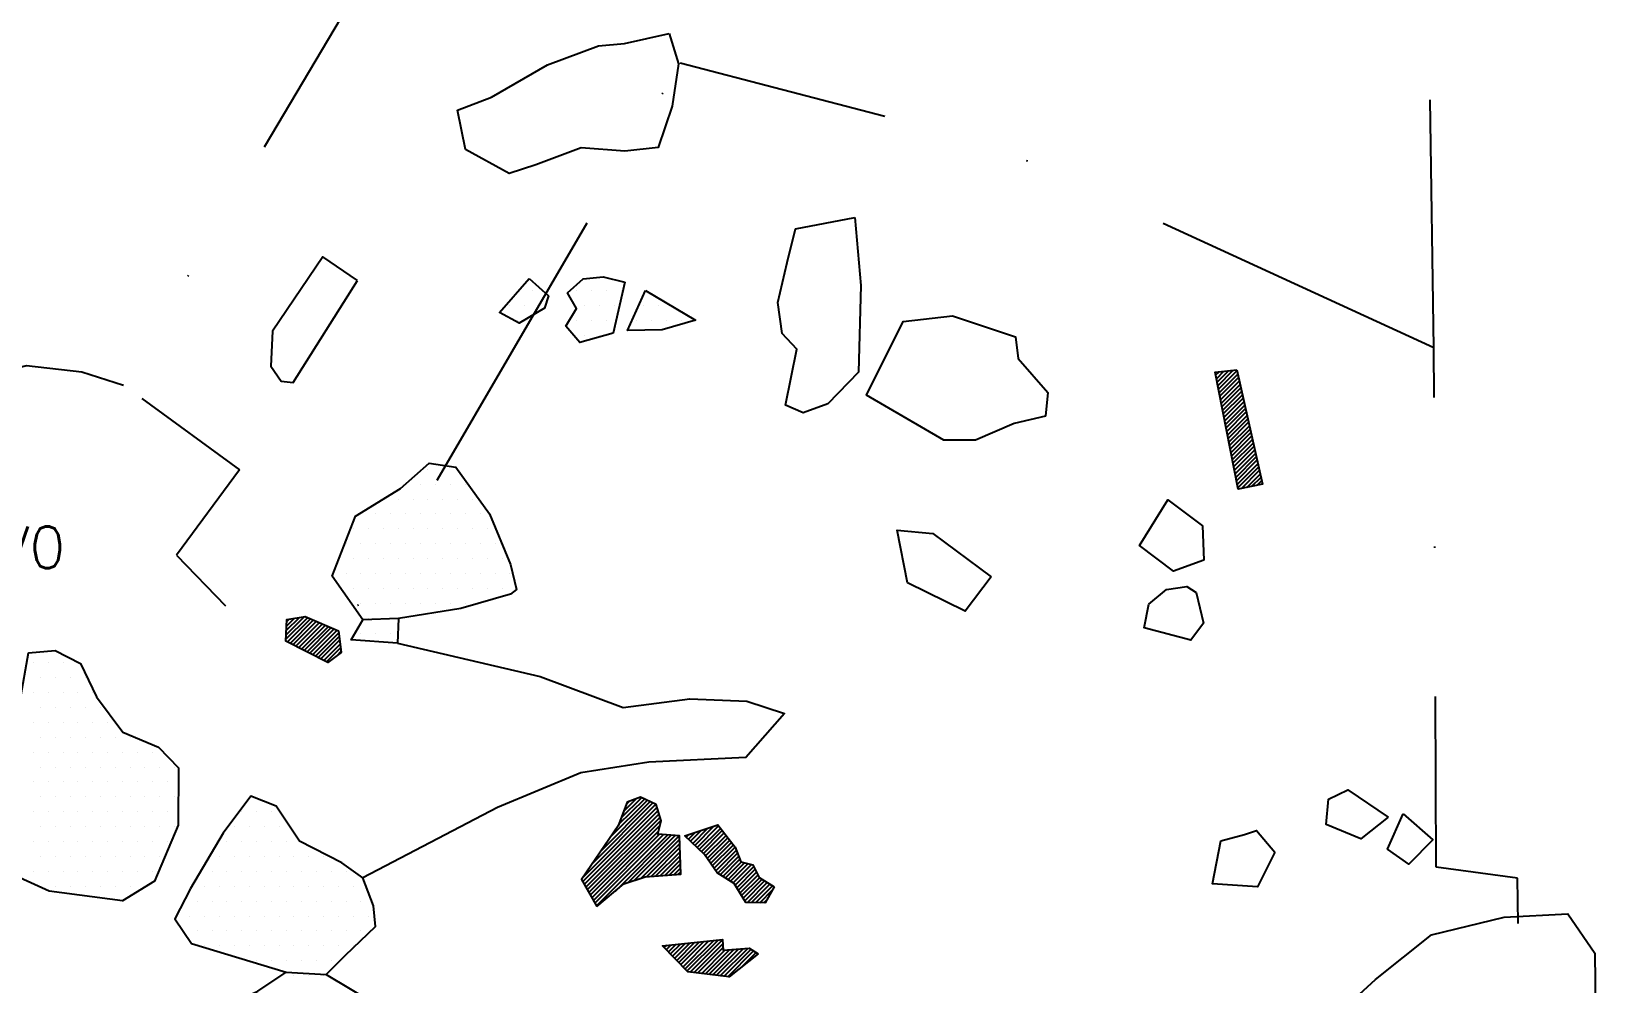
# Model space of a CAD drawing. Header units: metres. Extents: x -899 to -510, y -1454 to -1011.
# Drawn here: x -642 to -510.8, y -1385.7 to -1305.7 of the extents above; entities that cross this region are included whole.
import ezdxf

# ---------------------------------------------------------------- set-up
doc = ezdxf.new("R2010")
doc.units = ezdxf.units.M
doc.header["$LTSCALE"] = 25
doc.header["$MEASUREMENT"] = 0
doc.linetypes.add('STRICHPUNKTX2', pattern=[2, 1, -0.5, 0, -0.5])
doc.layers.get('0').update_dxf_attribs({"linetype": 'CONTINUOUS'})
for name, color, linetype in [('BEFUND', 1, 'CONTINUOUS'), ('BEFUNDSCHRAFF', 1, 'CONTINUOUS'), ('GRABUNGSGRENZE', 3, 'STRICHPUNKTX2'), ('KNOCHEN', 2, 'CONTINUOUS'), ('KNOCHENSCHRAFF', 2, 'CONTINUOUS'), ('STEINE', 4, 'CONTINUOUS'), ('STEINESCHRAFF', 4, 'CONTINUOUS')]:
    doc.layers.add(name, color=color, linetype=linetype)
doc.styles.get("Standard").update_dxf_attribs({"font": 'txt.shx'})

# ---------------------------------------------------------------- blocks, each defined once
blk = doc.blocks.new('*X5')
at = {"color": 0}
for p, q in [((-641.875, -1358.75), (-641.875, -1358.75)), ((-640.625, -1358.75), (-640.625, -1358.75)), ((-639.375, -1358.75), (-639.375, -1358.75)), ((-638.125, -1358.75), (-638.125, -1358.75)), ((-641.25, -1360), (-641.25, -1360)), ((-640, -1360), (-640, -1360)), ((-638.75, -1360), (-638.75, -1360)), ((-637.5, -1360), (-637.5, -1360)), ((-641.875, -1361.25), (-641.875, -1361.25)), ((-640.625, -1361.25), (-640.625, -1361.25)), ((-639.375, -1361.25), (-639.375, -1361.25)), ((-638.125, -1361.25), (-638.125, -1361.25)), ((-636.875, -1361.25), (-636.875, -1361.25)), ((-641.25, -1362.5), (-641.25, -1362.5)), ((-640, -1362.5), (-640, -1362.5)), ((-638.75, -1362.5), (-638.75, -1362.5)), ((-637.5, -1362.5), (-637.5, -1362.5)), ((-636.25, -1362.5), (-636.25, -1362.5)), ((-641.875, -1363.75), (-641.875, -1363.75)), ((-640.625, -1363.75), (-640.625, -1363.75)), ((-639.375, -1363.75), (-639.375, -1363.75)), ((-638.125, -1363.75), (-638.125, -1363.75)), ((-636.875, -1363.75), (-636.875, -1363.75)), ((-635.625, -1363.75), (-635.625, -1363.75)), ((-641.25, -1365), (-641.25, -1365)), ((-640, -1365), (-640, -1365)), ((-638.75, -1365), (-638.75, -1365)), ((-637.5, -1365), (-637.5, -1365)), ((-636.25, -1365), (-636.25, -1365)), ((-635, -1365), (-635, -1365)), ((-633.75, -1365), (-633.75, -1365)), ((-641.875, -1366.25), (-641.875, -1366.25)), ((-640.625, -1366.25), (-640.625, -1366.25)), ((-639.375, -1366.25), (-639.375, -1366.25)), ((-638.125, -1366.25), (-638.125, -1366.25)), ((-636.875, -1366.25), (-636.875, -1366.25)), ((-635.625, -1366.25), (-635.625, -1366.25)), ((-634.375, -1366.25), (-634.375, -1366.25)), ((-633.125, -1366.25), (-633.125, -1366.25)), ((-631.875, -1366.25), (-631.875, -1366.25)), ((-641.25, -1367.5), (-641.25, -1367.5)), ((-640, -1367.5), (-640, -1367.5)), ((-638.75, -1367.5), (-638.75, -1367.5)), ((-637.5, -1367.5), (-637.5, -1367.5)), ((-636.25, -1367.5), (-636.25, -1367.5)), ((-635, -1367.5), (-635, -1367.5)), ((-633.75, -1367.5), (-633.75, -1367.5)), ((-632.5, -1367.5), (-632.5, -1367.5)), ((-631.25, -1367.5), (-631.25, -1367.5)), ((-630, -1367.5), (-630, -1367.5)), ((-641.875, -1368.75), (-641.875, -1368.75)), ((-640.625, -1368.75), (-640.625, -1368.75)), ((-639.375, -1368.75), (-639.375, -1368.75)), ((-638.125, -1368.75), (-638.125, -1368.75)), ((-636.875, -1368.75), (-636.875, -1368.75)), ((-635.625, -1368.75), (-635.625, -1368.75)), ((-634.375, -1368.75), (-634.375, -1368.75)), ((-633.125, -1368.75), (-633.125, -1368.75)), ((-631.875, -1368.75), (-631.875, -1368.75)), ((-630.625, -1368.75), (-630.625, -1368.75)), ((-641.25, -1370), (-641.25, -1370)), ((-640, -1370), (-640, -1370)), ((-638.75, -1370), (-638.75, -1370)), ((-637.5, -1370), (-637.5, -1370)), ((-636.25, -1370), (-636.25, -1370)), ((-635, -1370), (-635, -1370)), ((-633.75, -1370), (-633.75, -1370)), ((-632.5, -1370), (-632.5, -1370)), ((-631.25, -1370), (-631.25, -1370)), ((-630, -1370), (-630, -1370)), ((-641.875, -1371.25), (-641.875, -1371.25)), ((-640.625, -1371.25), (-640.625, -1371.25)), ((-639.375, -1371.25), (-639.375, -1371.25)), ((-638.125, -1371.25), (-638.125, -1371.25)), ((-636.875, -1371.25), (-636.875, -1371.25)), ((-635.625, -1371.25), (-635.625, -1371.25)), ((-634.375, -1371.25), (-634.375, -1371.25)), ((-633.125, -1371.25), (-633.125, -1371.25)), ((-631.875, -1371.25), (-631.875, -1371.25)), ((-630.625, -1371.25), (-630.625, -1371.25)), ((-641.25, -1372.5), (-641.25, -1372.5)), ((-640, -1372.5), (-640, -1372.5)), ((-638.75, -1372.5), (-638.75, -1372.5)), ((-637.5, -1372.5), (-637.5, -1372.5)), ((-636.25, -1372.5), (-636.25, -1372.5)), ((-635, -1372.5), (-635, -1372.5)), ((-633.75, -1372.5), (-633.75, -1372.5)), ((-632.5, -1372.5), (-632.5, -1372.5)), ((-631.25, -1372.5), (-631.25, -1372.5)), ((-630, -1372.5), (-630, -1372.5)), ((-641.875, -1373.75), (-641.875, -1373.75)), ((-640.625, -1373.75), (-640.625, -1373.75)), ((-639.375, -1373.75), (-639.375, -1373.75)), ((-638.125, -1373.75), (-638.125, -1373.75)), ((-636.875, -1373.75), (-636.875, -1373.75)), ((-635.625, -1373.75), (-635.625, -1373.75)), ((-634.375, -1373.75), (-634.375, -1373.75)), ((-633.125, -1373.75), (-633.125, -1373.75)), ((-631.875, -1373.75), (-631.875, -1373.75)), ((-630.625, -1373.75), (-630.625, -1373.75)), ((-641.25, -1375), (-641.25, -1375)), ((-640, -1375), (-640, -1375)), ((-638.75, -1375), (-638.75, -1375)), ((-637.5, -1375), (-637.5, -1375)), ((-636.25, -1375), (-636.25, -1375)), ((-635, -1375), (-635, -1375)), ((-633.75, -1375), (-633.75, -1375)), ((-632.5, -1375), (-632.5, -1375)), ((-631.25, -1375), (-631.25, -1375)), ((-641.875, -1376.25), (-641.875, -1376.25)), ((-640.625, -1376.25), (-640.625, -1376.25)), ((-639.375, -1376.25), (-639.375, -1376.25)), ((-638.125, -1376.25), (-638.125, -1376.25)), ((-636.875, -1376.25), (-636.875, -1376.25)), ((-635.625, -1376.25), (-635.625, -1376.25)), ((-634.375, -1376.25), (-634.375, -1376.25)), ((-633.125, -1376.25), (-633.125, -1376.25)), ((-631.875, -1376.25), (-631.875, -1376.25)), ((-641.25, -1377.5), (-641.25, -1377.5)), ((-640, -1377.5), (-640, -1377.5)), ((-638.75, -1377.5), (-638.75, -1377.5)), ((-637.5, -1377.5), (-637.5, -1377.5)), ((-636.25, -1377.5), (-636.25, -1377.5)), ((-635, -1377.5), (-635, -1377.5)), ((-633.75, -1377.5), (-633.75, -1377.5)), ((-632.5, -1377.5), (-632.5, -1377.5))]:
    blk.add_line(p, q, dxfattribs=at)
blk = doc.blocks.new('*X7')
at = {"color": 0}
for p, q in [((-542.65, -1334.61), (-542.36, -1334.32)), ((-542.59, -1334.9), (-541.97, -1334.28)), ((-542.53, -1335.2), (-541.57, -1334.23)), ((-542.47, -1335.49), (-541.17, -1334.19)), ((-542.41, -1335.79), (-540.85, -1334.22)), ((-542.36, -1336.08), (-540.78, -1334.51)), ((-542.3, -1336.38), (-540.72, -1334.8)), ((-542.24, -1336.67), (-540.66, -1335.09)), ((-542.18, -1336.97), (-540.59, -1335.38)), ((-542.12, -1337.27), (-540.53, -1335.67)), ((-542.07, -1337.56), (-540.46, -1335.96)), ((-542.01, -1337.86), (-540.4, -1336.25)), ((-541.95, -1338.15), (-540.33, -1336.54)), ((-541.89, -1338.45), (-540.27, -1336.83)), ((-541.83, -1338.74), (-540.21, -1337.12)), ((-541.78, -1339.04), (-540.14, -1337.4)), ((-541.72, -1339.33), (-540.08, -1337.69)), ((-541.66, -1339.63), (-540.01, -1337.98)), ((-541.6, -1339.93), (-539.95, -1338.27)), ((-541.54, -1340.22), (-539.89, -1338.56)), ((-541.49, -1340.52), (-539.82, -1338.85)), ((-541.43, -1340.81), (-539.76, -1339.14)), ((-541.37, -1341.11), (-539.69, -1339.43)), ((-541.31, -1341.4), (-539.63, -1339.72)), ((-541.25, -1341.7), (-539.56, -1340.01)), ((-541.2, -1341.99), (-539.5, -1340.3)), ((-541.14, -1342.29), (-539.44, -1340.59)), ((-541.08, -1342.58), (-539.37, -1340.88)), ((-541.02, -1342.88), (-539.31, -1341.17)), ((-540.96, -1343.18), (-539.24, -1341.46)), ((-540.91, -1343.47), (-539.18, -1341.75)), ((-540.85, -1343.77), (-539.12, -1342.04)), ((-540.79, -1344.06), (-539.05, -1342.33)), ((-540.49, -1344.11), (-538.99, -1342.61)), ((-540.04, -1344.02), (-538.92, -1342.9)), ((-539.6, -1343.93), (-538.86, -1343.19)), ((-539.15, -1343.84), (-538.8, -1343.48)), ((-620.65, -1356.4), (-619.11, -1354.86)), ((-620.67, -1356.77), (-618.84, -1354.94)), ((-620.63, -1356.02), (-619.54, -1354.93)), ((-620.61, -1355.65), (-619.96, -1355)), ((-620.6, -1355.28), (-620.39, -1355.08)), ((-620.55, -1357), (-618.6, -1355.05)), ((-620.32, -1357.12), (-618.35, -1355.15)), ((-620.08, -1357.24), (-618.1, -1355.26)), ((-619.85, -1357.36), (-617.86, -1355.37)), ((-619.61, -1357.48), (-617.61, -1355.47)), ((-619.38, -1357.59), (-617.36, -1355.58)), ((-619.14, -1357.71), (-617.11, -1355.69)), ((-618.9, -1357.83), (-616.87, -1355.79)), ((-618.67, -1357.95), (-616.62, -1355.9)), ((-618.43, -1358.07), (-616.37, -1356.01)), ((-618.2, -1358.19), (-616.24, -1356.23)), ((-617.96, -1358.3), (-616.2, -1356.54)), ((-617.73, -1358.42), (-616.17, -1356.86)), ((-617.49, -1358.54), (-616.13, -1357.18)), ((-617.26, -1358.66), (-616.09, -1357.49)), ((-616.36, -1358.12), (-616.06, -1357.81)), ((-595.74, -1376.74), (-589.62, -1370.62)), ((-594.97, -1375.62), (-589.87, -1370.51)), ((-594.19, -1374.49), (-590.11, -1370.4)), ((-593.42, -1373.36), (-590.35, -1370.29)), ((-592.75, -1372.33), (-590.59, -1370.18)), ((-592.53, -1371.76), (-590.84, -1370.07)), ((-592.31, -1371.19), (-591.3, -1370.18)), ((-592.1, -1370.62), (-591.86, -1370.38)), ((-595.76, -1377.11), (-589.52, -1370.87)), ((-595.63, -1377.34), (-589.44, -1371.14)), ((-595.51, -1377.57), (-589.35, -1371.41)), ((-595.38, -1377.79), (-589.27, -1371.69)), ((-595.25, -1378.02), (-589.19, -1371.96)), ((-595.13, -1378.25), (-589.28, -1372.4)), ((-595, -1378.47), (-589.41, -1372.88)), ((-594.87, -1378.7), (-589.32, -1373.14)), ((-594.74, -1378.93), (-588.99, -1373.17)), ((-594.62, -1379.15), (-588.66, -1373.2)), ((-593.02, -1377.91), (-588.33, -1373.22)), ((-591.95, -1377.19), (-588, -1373.25)), ((-591.41, -1377), (-587.68, -1373.27)), ((-587.08, -1373.38), (-586.86, -1373.16)), ((-586.9, -1373.55), (-586.33, -1372.98)), ((-586.71, -1373.72), (-585.79, -1372.8)), ((-586.53, -1373.9), (-585.26, -1372.62)), ((-586.35, -1374.07), (-584.72, -1372.44)), ((-586.17, -1374.24), (-584.37, -1372.44)), ((-585.99, -1374.42), (-584.21, -1372.64)), ((-585.81, -1374.59), (-584.06, -1372.83)), ((-585.63, -1374.76), (-583.9, -1373.03)), ((-585.47, -1374.96), (-583.74, -1373.23)), ((-590.86, -1376.81), (-587.63, -1373.58)), ((-590.38, -1376.69), (-587.62, -1373.92)), ((-590, -1376.66), (-587.61, -1374.26)), ((-589.62, -1376.63), (-587.59, -1374.6)), ((-585.32, -1375.16), (-583.59, -1373.43)), ((-585.18, -1375.37), (-583.43, -1373.62)), ((-585.03, -1375.58), (-583.28, -1373.82)), ((-584.89, -1375.78), (-583.12, -1374.02)), ((-584.74, -1375.99), (-582.96, -1374.22)), ((-584.59, -1376.2), (-582.86, -1374.47)), ((-589.24, -1376.6), (-587.58, -1374.95)), ((-588.86, -1376.58), (-587.57, -1375.29)), ((-588.48, -1376.55), (-587.56, -1375.63)), ((-584.43, -1376.39), (-582.77, -1374.73)), ((-584.22, -1376.53), (-582.67, -1374.98)), ((-584, -1376.67), (-582.57, -1375.24)), ((-583.78, -1376.8), (-582.43, -1375.45)), ((-583.57, -1376.94), (-582.15, -1375.52)), ((-583.35, -1377.08), (-581.87, -1375.59)), ((-583.14, -1377.22), (-581.58, -1375.66)), ((-582.97, -1377.4), (-581.4, -1375.84)), ((-588.1, -1376.52), (-587.55, -1375.97)), ((-587.72, -1376.49), (-587.53, -1376.31)), ((-582.83, -1377.62), (-581.29, -1376.08)), ((-582.7, -1377.84), (-581.17, -1376.32)), ((-582.56, -1378.06), (-581.06, -1376.56)), ((-582.43, -1378.28), (-580.93, -1376.78)), ((-582.29, -1378.49), (-580.71, -1376.91)), ((-582.16, -1378.71), (-580.5, -1377.05)), ((-581.94, -1378.85), (-580.28, -1377.19)), ((-581.6, -1378.86), (-580.06, -1377.33)), ((-581.25, -1378.87), (-579.85, -1377.46)), ((-580.91, -1378.88), (-579.81, -1377.78)), ((-580.56, -1378.89), (-580.28, -1378.61)), ((-588.92, -1382.65), (-588.72, -1382.45)), ((-588.75, -1382.83), (-588.33, -1382.41)), ((-588.57, -1383), (-587.93, -1382.37)), ((-588.39, -1383.18), (-587.54, -1382.33)), ((-588.22, -1383.36), (-587.14, -1382.29)), ((-588.04, -1383.54), (-586.75, -1382.24)), ((-587.87, -1383.72), (-586.35, -1382.2)), ((-587.69, -1383.89), (-585.96, -1382.16)), ((-587.52, -1384.07), (-585.56, -1382.12)), ((-587.34, -1384.25), (-585.17, -1382.08)), ((-587.17, -1384.43), (-584.77, -1382.04)), ((-586.99, -1384.61), (-584.38, -1381.99)), ((-586.72, -1384.69), (-584.04, -1382.01)), ((-586.41, -1384.73), (-584.02, -1382.34)), ((-586.1, -1384.77), (-584, -1382.68)), ((-585.78, -1384.81), (-583.83, -1382.86)), ((-585.47, -1384.85), (-583.45, -1382.83)), ((-585.16, -1384.89), (-583.07, -1382.81)), ((-584.84, -1384.93), (-582.69, -1382.78)), ((-584.53, -1384.97), (-582.3, -1382.75)), ((-584.22, -1385.01), (-581.92, -1382.72)), ((-583.9, -1385.05), (-581.65, -1382.8)), ((-583.59, -1385.09), (-581.43, -1382.93)), ((-582.38, -1384.24), (-581.21, -1383.07))]:
    blk.add_line(p, q, dxfattribs=at)
blk = doc.blocks.new('*X8')
at = {"color": 0}
for p, q in [((-600, -1327.5), (-600, -1327.5)), ((-596.25, -1327.5), (-596.25, -1327.5)), ((-595, -1327.5), (-595, -1327.5)), ((-593.75, -1327.5), (-593.75, -1327.5)), ((-592.5, -1327.5), (-592.5, -1327.5)), ((-601.875, -1328.75), (-601.875, -1328.75)), ((-600.625, -1328.75), (-600.625, -1328.75)), ((-599.375, -1328.75), (-599.375, -1328.75)), ((-595.625, -1328.75), (-595.625, -1328.75)), ((-594.375, -1328.75), (-594.375, -1328.75)), ((-593.125, -1328.75), (-593.125, -1328.75)), ((-590.625, -1328.75), (-590.625, -1328.75)), ((-589.375, -1328.75), (-589.375, -1328.75)), ((-601.25, -1330), (-601.25, -1330)), ((-596.25, -1330), (-596.25, -1330)), ((-595.625, -1331.25), (-595.625, -1331.25)), ((-595, -1330), (-595, -1330)), ((-594.375, -1331.25), (-594.375, -1331.25)), ((-593.75, -1330), (-593.75, -1330)), ((-591.25, -1330), (-591.25, -1330)), ((-590, -1330), (-590, -1330)), ((-588.75, -1330), (-588.75, -1330)), ((-587.5, -1330), (-587.5, -1330)), ((-608.75, -1342.5), (-608.75, -1342.5)), ((-607.5, -1342.5), (-607.5, -1342.5)), ((-610.625, -1343.75), (-610.625, -1343.75)), ((-609.375, -1343.75), (-609.375, -1343.75)), ((-608.125, -1343.75), (-608.125, -1343.75)), ((-606.875, -1343.75), (-606.875, -1343.75)), ((-605.625, -1343.75), (-605.625, -1343.75)), ((-611.25, -1345), (-611.25, -1345)), ((-610, -1345), (-610, -1345)), ((-608.75, -1345), (-608.75, -1345)), ((-607.5, -1345), (-607.5, -1345)), ((-606.25, -1345), (-606.25, -1345)), ((-605, -1345), (-605, -1345)), ((-614.375, -1346.25), (-614.375, -1346.25)), ((-613.125, -1346.25), (-613.125, -1346.25)), ((-611.875, -1346.25), (-611.875, -1346.25)), ((-610.625, -1346.25), (-610.625, -1346.25)), ((-609.375, -1346.25), (-609.375, -1346.25)), ((-608.125, -1346.25), (-608.125, -1346.25)), ((-606.875, -1346.25), (-606.875, -1346.25)), ((-605.625, -1346.25), (-605.625, -1346.25)), ((-604.375, -1346.25), (-604.375, -1346.25)), ((-615, -1347.5), (-615, -1347.5)), ((-613.75, -1347.5), (-613.75, -1347.5)), ((-612.5, -1347.5), (-612.5, -1347.5)), ((-611.25, -1347.5), (-611.25, -1347.5)), ((-610, -1347.5), (-610, -1347.5)), ((-608.75, -1347.5), (-608.75, -1347.5)), ((-607.5, -1347.5), (-607.5, -1347.5)), ((-606.25, -1347.5), (-606.25, -1347.5)), ((-605, -1347.5), (-605, -1347.5)), ((-603.75, -1347.5), (-603.75, -1347.5)), ((-615.625, -1348.75), (-615.625, -1348.75)), ((-614.375, -1348.75), (-614.375, -1348.75)), ((-613.125, -1348.75), (-613.125, -1348.75)), ((-611.875, -1348.75), (-611.875, -1348.75)), ((-610.625, -1348.75), (-610.625, -1348.75)), ((-609.375, -1348.75), (-609.375, -1348.75)), ((-608.125, -1348.75), (-608.125, -1348.75)), ((-606.875, -1348.75), (-606.875, -1348.75)), ((-605.625, -1348.75), (-605.625, -1348.75)), ((-604.375, -1348.75), (-604.375, -1348.75)), ((-603.125, -1348.75), (-603.125, -1348.75)), ((-615, -1350), (-615, -1350)), ((-613.75, -1350), (-613.75, -1350)), ((-612.5, -1350), (-612.5, -1350)), ((-611.25, -1350), (-611.25, -1350)), ((-610, -1350), (-610, -1350)), ((-608.75, -1350), (-608.75, -1350)), ((-607.5, -1350), (-607.5, -1350)), ((-606.25, -1350), (-606.25, -1350)), ((-605, -1350), (-605, -1350)), ((-603.75, -1350), (-603.75, -1350)), ((-602.5, -1350), (-602.5, -1350)), ((-615.625, -1351.25), (-615.625, -1351.25)), ((-614.375, -1351.25), (-614.375, -1351.25)), ((-613.125, -1351.25), (-613.125, -1351.25)), ((-611.875, -1351.25), (-611.875, -1351.25)), ((-610.625, -1351.25), (-610.625, -1351.25)), ((-609.375, -1351.25), (-609.375, -1351.25)), ((-608.125, -1351.25), (-608.125, -1351.25)), ((-606.875, -1351.25), (-606.875, -1351.25)), ((-605.625, -1351.25), (-605.625, -1351.25)), ((-604.375, -1351.25), (-604.375, -1351.25)), ((-603.125, -1351.25), (-603.125, -1351.25)), ((-601.875, -1351.25), (-601.875, -1351.25)), ((-615, -1352.5), (-615, -1352.5)), ((-613.75, -1352.5), (-613.75, -1352.5)), ((-612.5, -1352.5), (-612.5, -1352.5)), ((-611.25, -1352.5), (-611.25, -1352.5)), ((-610, -1352.5), (-610, -1352.5)), ((-608.75, -1352.5), (-608.75, -1352.5)), ((-607.5, -1352.5), (-607.5, -1352.5)), ((-606.25, -1352.5), (-606.25, -1352.5)), ((-605, -1352.5), (-605, -1352.5)), ((-603.75, -1352.5), (-603.75, -1352.5)), ((-602.5, -1352.5), (-602.5, -1352.5)), ((-614.375, -1353.75), (-614.375, -1353.75)), ((-613.125, -1353.75), (-613.125, -1353.75)), ((-611.875, -1353.75), (-611.875, -1353.75)), ((-610.625, -1353.75), (-610.625, -1353.75)), ((-609.375, -1353.75), (-609.375, -1353.75)), ((-608.125, -1353.75), (-608.125, -1353.75)), ((-606.875, -1353.75), (-606.875, -1353.75)), ((-605.625, -1353.75), (-605.625, -1353.75)), ((-613.75, -1355), (-613.75, -1355)), ((-612.5, -1355), (-612.5, -1355)), ((-611.25, -1355), (-611.25, -1355)), ((-614.375, -1356.25), (-614.375, -1356.25)), ((-613.125, -1356.25), (-613.125, -1356.25)), ((-611.875, -1356.25), (-611.875, -1356.25)), ((-624.375, -1371.25), (-624.375, -1371.25)), ((-623.125, -1371.25), (-623.125, -1371.25)), ((-621.875, -1371.25), (-621.875, -1371.25)), ((-625, -1372.5), (-625, -1372.5)), ((-623.75, -1372.5), (-623.75, -1372.5)), ((-622.5, -1372.5), (-622.5, -1372.5)), ((-621.25, -1372.5), (-621.25, -1372.5)), ((-625.625, -1373.75), (-625.625, -1373.75)), ((-624.375, -1373.75), (-624.375, -1373.75)), ((-623.125, -1373.75), (-623.125, -1373.75)), ((-621.875, -1373.75), (-621.875, -1373.75)), ((-620.625, -1373.75), (-620.625, -1373.75)), ((-626.25, -1375), (-626.25, -1375)), ((-625, -1375), (-625, -1375)), ((-623.75, -1375), (-623.75, -1375)), ((-622.5, -1375), (-622.5, -1375)), ((-621.25, -1375), (-621.25, -1375)), ((-620, -1375), (-620, -1375)), ((-618.75, -1375), (-618.75, -1375)), ((-617.5, -1375), (-617.5, -1375)), ((-626.875, -1376.25), (-626.875, -1376.25)), ((-625.625, -1376.25), (-625.625, -1376.25)), ((-624.375, -1376.25), (-624.375, -1376.25)), ((-623.125, -1376.25), (-623.125, -1376.25)), ((-621.875, -1376.25), (-621.875, -1376.25)), ((-620.625, -1376.25), (-620.625, -1376.25)), ((-619.375, -1376.25), (-619.375, -1376.25)), ((-618.125, -1376.25), (-618.125, -1376.25)), ((-616.875, -1376.25), (-616.875, -1376.25)), ((-615.625, -1376.25), (-615.625, -1376.25)), ((-627.5, -1377.5), (-627.5, -1377.5)), ((-626.25, -1377.5), (-626.25, -1377.5)), ((-625, -1377.5), (-625, -1377.5)), ((-623.75, -1377.5), (-623.75, -1377.5)), ((-622.5, -1377.5), (-622.5, -1377.5)), ((-621.25, -1377.5), (-621.25, -1377.5)), ((-620, -1377.5), (-620, -1377.5)), ((-618.75, -1377.5), (-618.75, -1377.5)), ((-617.5, -1377.5), (-617.5, -1377.5)), ((-616.25, -1377.5), (-616.25, -1377.5)), ((-615, -1377.5), (-615, -1377.5)), ((-628.125, -1378.75), (-628.125, -1378.75)), ((-626.875, -1378.75), (-626.875, -1378.75)), ((-625.625, -1378.75), (-625.625, -1378.75)), ((-624.375, -1378.75), (-624.375, -1378.75)), ((-623.125, -1378.75), (-623.125, -1378.75)), ((-621.875, -1378.75), (-621.875, -1378.75)), ((-620.625, -1378.75), (-620.625, -1378.75)), ((-619.375, -1378.75), (-619.375, -1378.75)), ((-618.125, -1378.75), (-618.125, -1378.75)), ((-616.875, -1378.75), (-616.875, -1378.75)), ((-615.625, -1378.75), (-615.625, -1378.75)), ((-614.375, -1378.75), (-614.375, -1378.75)), ((-628.75, -1380), (-628.75, -1380)), ((-627.5, -1380), (-627.5, -1380)), ((-626.25, -1380), (-626.25, -1380)), ((-625, -1380), (-625, -1380)), ((-623.75, -1380), (-623.75, -1380)), ((-622.5, -1380), (-622.5, -1380)), ((-621.25, -1380), (-621.25, -1380)), ((-620, -1380), (-620, -1380)), ((-618.75, -1380), (-618.75, -1380)), ((-617.5, -1380), (-617.5, -1380)), ((-616.25, -1380), (-616.25, -1380)), ((-615, -1380), (-615, -1380)), ((-613.75, -1380), (-613.75, -1380)), ((-628.125, -1381.25), (-628.125, -1381.25)), ((-626.875, -1381.25), (-626.875, -1381.25)), ((-625.625, -1381.25), (-625.625, -1381.25)), ((-624.375, -1381.25), (-624.375, -1381.25)), ((-623.125, -1381.25), (-623.125, -1381.25)), ((-621.875, -1381.25), (-621.875, -1381.25)), ((-620.625, -1381.25), (-620.625, -1381.25)), ((-619.375, -1381.25), (-619.375, -1381.25)), ((-618.125, -1381.25), (-618.125, -1381.25)), ((-616.875, -1381.25), (-616.875, -1381.25)), ((-615.625, -1381.25), (-615.625, -1381.25)), ((-614.375, -1381.25), (-614.375, -1381.25)), ((-627.5, -1382.5), (-627.5, -1382.5)), ((-626.25, -1382.5), (-626.25, -1382.5)), ((-625, -1382.5), (-625, -1382.5)), ((-623.75, -1382.5), (-623.75, -1382.5)), ((-623.125, -1383.75), (-623.125, -1383.75)), ((-622.5, -1382.5), (-622.5, -1382.5)), ((-621.875, -1383.75), (-621.875, -1383.75)), ((-621.25, -1382.5), (-621.25, -1382.5)), ((-620.625, -1383.75), (-620.625, -1383.75)), ((-620, -1382.5), (-620, -1382.5)), ((-619.375, -1383.75), (-619.375, -1383.75)), ((-618.75, -1382.5), (-618.75, -1382.5)), ((-618.125, -1383.75), (-618.125, -1383.75)), ((-617.5, -1382.5), (-617.5, -1382.5)), ((-616.875, -1383.75), (-616.875, -1383.75)), ((-616.25, -1382.5), (-616.25, -1382.5)), ((-615, -1382.5), (-615, -1382.5)), ((-620, -1385), (-620, -1385)), ((-618.75, -1385), (-618.75, -1385)), ((-617.5, -1385), (-617.5, -1385))]:
    blk.add_line(p, q, dxfattribs=at)

msp = doc.modelspace()

# ---------------------------------------------------------------- linework, layer by layer
at = {"layer": 'BEFUND'}
for points in [[(-684.77, -1323.91), (-678.86, -1326.49), (-673.81, -1331.06), (-670.39, -1334.72), (-663.51, -1336.48), (-659.24, -1336.78), (-653.59, -1336.35), (-647.99, -1335.22), (-642.44, -1333.78), (-637.81, -1334.33), (-634.3, -1335.44)], [(-611.32, -1357.1), (-599.35, -1359.9), (-592.37, -1362.51), (-586.78, -1361.77), (-582, -1361.96), (-578.84, -1363.01), (-582.08, -1366.69), (-590.21, -1367.08), (-595.91, -1367.97), (-602.91, -1370.9), (-614.23, -1376.8)]]:
    msp.add_lwpolyline(points, dxfattribs=at)
at = {"layer": 'GRABUNGSGRENZE', "flags": 128}
for points in [[(-517.26, -1380.64), (-517.32, -1376.83), (-524.14, -1375.89), (-524.34, -1332.3), (-525.86, -1231.43)], [(-609.77, -1293.96), (-634.3, -1335.44), (-624.56, -1342.56), (-629.87, -1349.71), (-624.71, -1355.03), (-620.73, -1356.74), (-613.88, -1353.55), (-587.58, -1308.41), (-557.06, -1249.73), (-563.25, -1242.58), (-595.34, -1301.02)], [(-524.34, -1332.3), (-561.55, -1315.22), (-587.58, -1308.41)]]:
    msp.add_lwpolyline(points, dxfattribs=at)
at = {"layer": 'KNOCHEN'}
for points in [[(-540.86, -1334.15), (-538.73, -1343.76), (-540.77, -1344.17), (-542.69, -1334.36), (-540.86, -1334.15)], [(-616.26, -1356.06), (-616.05, -1357.89), (-617.16, -1358.71), (-620.68, -1356.94), (-620.59, -1355.11), (-619.06, -1354.85), (-616.26, -1356.06)], [(-594.59, -1379.21), (-592.31, -1377.31), (-590.53, -1376.7), (-587.53, -1376.48), (-587.64, -1373.28), (-589.47, -1373.13), (-589.17, -1372.01), (-589.59, -1370.64), (-590.91, -1370.03), (-592.03, -1370.45), (-592.78, -1372.43), (-595.87, -1376.92), (-594.59, -1379.21)], [(-579.69, -1377.56), (-580.45, -1378.89), (-582.07, -1378.85), (-583.05, -1377.27), (-584.48, -1376.36), (-585.55, -1374.84), (-587.19, -1373.27), (-584.44, -1372.35), (-582.96, -1374.22), (-582.5, -1375.44), (-581.48, -1375.69), (-580.96, -1376.76), (-579.69, -1377.56)], [(-581.04, -1383.17), (-583.47, -1385.11), (-586.93, -1384.67), (-589.08, -1382.49), (-584.04, -1381.96), (-583.99, -1382.87), (-581.8, -1382.71), (-581.04, -1383.17)]]:
    msp.add_lwpolyline(points, dxfattribs=at)
at = {"layer": 'STEINE'}
for points in [[(-588.5, -1305.93), (-587.73, -1308.47), (-588.27, -1312.03), (-589.43, -1315.49), (-592.22, -1315.81), (-595.89, -1315.52), (-599.7, -1316.96), (-601.93, -1317.69), (-605.6, -1315.67), (-606.28, -1312.36), (-603.43, -1311.28), (-598.72, -1308.57), (-594.45, -1306.97), (-592.26, -1306.76), (-588.5, -1305.93)], [(-572.92, -1321.37), (-572.43, -1327.07), (-572.61, -1334.34), (-575.19, -1337), (-577.27, -1337.77), (-578.75, -1337.12), (-577.8, -1332.43), (-579.03, -1331.12), (-579.4, -1328.52), (-578.6, -1325.16), (-577.9, -1322.31), (-572.92, -1321.37)], [(-614.66, -1326.65), (-617.57, -1324.67), (-621.81, -1330.9), (-621.95, -1333.85), (-621.08, -1335.12), (-620.06, -1335.22), (-614.66, -1326.65)], [(-600.26, -1326.48), (-598.63, -1327.95), (-598.98, -1328.97), (-601.11, -1330.25), (-602.74, -1329.34), (-600.26, -1326.48)], [(-592.22, -1326.8), (-593.22, -1331.08), (-596.02, -1331.85), (-597.19, -1330.48), (-596.28, -1329.01), (-597.05, -1327.69), (-595.74, -1326.51), (-594.06, -1326.35), (-592.22, -1326.8)], [(-590.49, -1327.5), (-586.31, -1329.98), (-589.1, -1330.8), (-592, -1330.87), (-590.49, -1327.5)], [(-556.92, -1338.04), (-559.56, -1338.66), (-562.81, -1340.05), (-565.46, -1340.06), (-571.94, -1336.27), (-568.86, -1330.1), (-564.74, -1329.63), (-559.44, -1331.38), (-559.23, -1333.22), (-556.73, -1336.05), (-556.92, -1338.04)], [(-601.82, -1352.99), (-605.99, -1354.18), (-611.23, -1355.02), (-614.23, -1355.13), (-616.79, -1351.48), (-614.83, -1346.43), (-611.07, -1344.13), (-608.64, -1341.98), (-606.4, -1342.33), (-603.58, -1346.23), (-601.84, -1350.5), (-601.32, -1352.58), (-601.82, -1352.99)], [(-543.64, -1350.14), (-546.18, -1351.06), (-549.04, -1348.89), (-546.66, -1345.06), (-543.76, -1347.24), (-543.64, -1350.14)], [(-561.49, -1351.54), (-563.67, -1354.4), (-568.51, -1352.03), (-569.39, -1347.61), (-566.39, -1347.9), (-561.49, -1351.54)], [(-544.29, -1352.84), (-543.67, -1355.43), (-544.73, -1356.86), (-548.65, -1355.81), (-548.25, -1353.82), (-546.78, -1352.59), (-545.06, -1352.33), (-545.06, -1352.33), (-544.29, -1352.84)], [(-611.23, -1355.02), (-611.32, -1357.1), (-615.19, -1356.81), (-614.23, -1355.13)], [(-653.19, -1373.1), (-651.51, -1370.15), (-647.6, -1367.39), (-645.21, -1365.5), (-642.98, -1361.88), (-642.28, -1357.91), (-640.04, -1357.7), (-637.9, -1358.81), (-636.57, -1361.61), (-634.37, -1364.56), (-631.37, -1365.82), (-629.68, -1367.55), (-629.72, -1372.38), (-631.7, -1377.07), (-634.39, -1378.71), (-640.55, -1377.91), (-645.49, -1375.68), (-648.91, -1375.44), (-651.81, -1374.88), (-653.19, -1373.1)], [(-617.3, -1384.9), (-615.68, -1383.27), (-613.15, -1380.87), (-613.31, -1379.14), (-614.23, -1376.8), (-615.97, -1375.54), (-619.54, -1373.72), (-621.48, -1370.78), (-623.62, -1369.93), (-625.95, -1373.04), (-628.68, -1377.68), (-629.99, -1380.23), (-628.6, -1382.31), (-620.66, -1384.72)], [(-528.18, -1371.69), (-530.46, -1373.53), (-533.37, -1372.32), (-533.17, -1370.18), (-531.55, -1369.41), (-528.18, -1371.69)], [(-526.91, -1371.43), (-524.41, -1373.6), (-526.43, -1375.65), (-528.22, -1374.38), (-526.91, -1371.43)], [(-537.68, -1374.63), (-539.14, -1377.54), (-542.91, -1377.3), (-542.21, -1373.68), (-540.23, -1373.17), (-539.22, -1372.81), (-537.68, -1374.63)], [(-532.83, -1401.21), (-536.77, -1397.21), (-535.31, -1393.8), (-532.94, -1388.75), (-529.24, -1385.33), (-524.53, -1381.59), (-518.43, -1380.09), (-513.09, -1379.81), (-510.83, -1383.11), (-510.75, -1390.23)], [(-620.98, -1404.1), (-625.67, -1402.19), (-631.32, -1400.53), (-633.82, -1399.68), (-635, -1397.8), (-634.5, -1394.85), (-630, -1389.44), (-623.04, -1386.3), (-620.66, -1384.72), (-617.3, -1384.9), (-613.42, -1387.23), (-611.84, -1389.56), (-614.16, -1393.89), (-612.26, -1397.75), (-614.59, -1399.75)]]:
    msp.add_lwpolyline(points, dxfattribs=at)

# ---------------------------------------------------------------- block references
at = {"layer": 'KNOCHENSCHRAFF'}
msp.add_blockref('*X7', (0, 0), dxfattribs=at)
at = {"layer": 'STEINESCHRAFF'}
for name in ['*X8', '*X5']:
    msp.add_blockref(name, (0, 0), dxfattribs=at)

# ---------------------------------------------------------------- texts
at = {"layer": 'BEFUNDSCHRAFF'}
msp.add_text('V0', height=3.5, dxfattribs=at).set_placement((-644.89, -1350.8))

doc.saveas('drawing.dxf')
